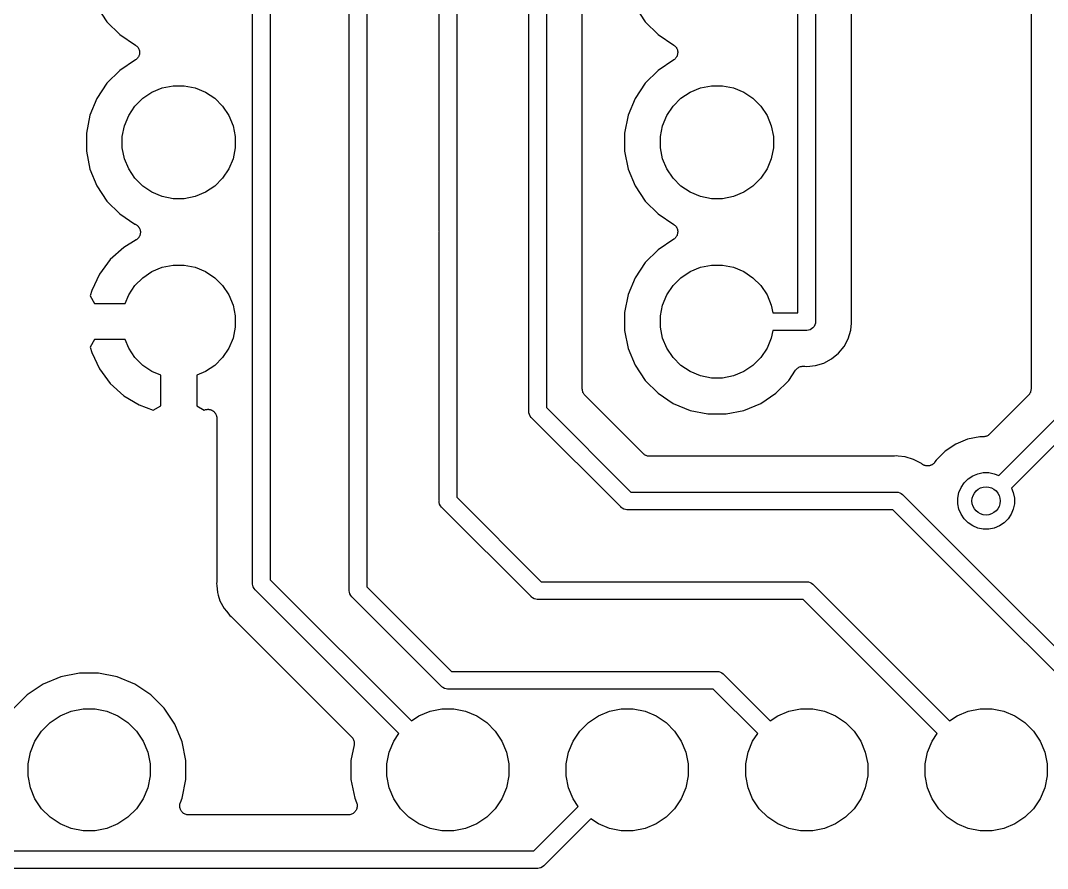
# Model space of a CAD drawing. Extents: x 4.65 to 8.55, y -5.31 to -3.29.
# Drawn here: x 6.362 to 6.934, y -5.305 to -4.832 of the extents above; entities that cross this region are included whole.
import ezdxf

# ---------------------------------------------------------------- set-up
doc = ezdxf.new("R2010")
doc.units = 0
doc.header["$MEASUREMENT"] = 0
doc.layers.add('BLACK', color=7, linetype='CONTINUOUS')

msp = doc.modelspace()

# ---------------------------------------------------------------- linework, layer by layer
at = {"layer": 'BLACK', "linetype": 'CONTINUOUS'}
for p, q in [((6.79508, -4.99508), (6.79508, -4.16501)), ((6.80492, -4.16501), (6.80492, -4.99976)), ((6.82492, -4.99853), (6.82492, -4.18559)), ((6.65492, -4.50024), (6.65492, -5.04796)), ((6.67492, -5.03761), (6.67492, -4.50147)), ((6.60492, -4.60024), (6.60492, -4.94976)), ((6.59508, -4.94976), (6.59508, -4.60751)), ((6.54508, -5.14976), (6.54508, -4.61501)), ((6.55492, -4.61501), (6.55492, -5.14796)), ((6.92508, -4.68559), (6.92508, -5.03761)), ((6.4912, -5.14588), (6.4912, -4.78261)), ((6.50104, -4.78081), (6.50104, -5.14408)), ((6.64508, -5.04976), (6.64508, -4.79976)), ((6.40436, -4.82439), (6.41, -4.83283)), ((6.70436, -4.82439), (6.71, -4.83283)), ((6.41, -4.83283), (6.41717, -4.84)), ((6.71, -4.83283), (6.71717, -4.84)), ((6.41717, -4.84), (6.42592, -4.84584)), ((6.71717, -4.84), (6.72592, -4.84584)), ((6.42592, -4.84584), (6.42595, -4.84587)), ((6.42595, -4.84587), (6.42595, -4.84587)), ((6.42595, -4.84587), (6.42595, -4.84587)), ((6.42595, -4.84587), (6.42598, -4.84588)), ((6.42598, -4.84588), (6.42634, -4.84619)), ((6.42634, -4.84619), (6.4267, -4.84649)), ((6.4267, -4.84649), (6.42671, -4.8465)), ((6.42671, -4.8465), (6.42672, -4.84651)), ((6.42672, -4.84651), (6.42702, -4.84688)), ((6.42702, -4.84688), (6.42732, -4.84725)), ((6.42732, -4.84725), (6.42732, -4.84726)), ((6.42732, -4.84726), (6.42733, -4.84727)), ((6.42733, -4.84727), (6.42755, -4.84769)), ((6.42755, -4.84769), (6.42777, -4.84811)), ((6.42777, -4.84811), (6.42777, -4.84813)), ((6.42777, -4.84813), (6.42778, -4.84814)), ((6.42778, -4.84814), (6.42791, -4.84859)), ((6.72592, -4.84584), (6.72595, -4.84587)), ((6.72595, -4.84587), (6.72595, -4.84587)), ((6.72595, -4.84587), (6.72595, -4.84587)), ((6.72595, -4.84587), (6.72598, -4.84588)), ((6.72598, -4.84588), (6.72634, -4.84619)), ((6.72634, -4.84619), (6.7267, -4.84649)), ((6.7267, -4.84649), (6.72671, -4.8465)), ((6.72671, -4.8465), (6.72672, -4.84651)), ((6.72672, -4.84651), (6.72702, -4.84688)), ((6.72702, -4.84688), (6.72732, -4.84725)), ((6.72732, -4.84725), (6.72732, -4.84726)), ((6.72732, -4.84726), (6.72733, -4.84727)), ((6.72733, -4.84727), (6.72755, -4.84769)), ((6.72755, -4.84769), (6.72777, -4.84811)), ((6.72777, -4.84811), (6.72777, -4.84813)), ((6.72777, -4.84813), (6.72778, -4.84814)), ((6.72778, -4.84814), (6.72791, -4.84859)), ((6.42628, -4.85386), (6.42592, -4.85416)), ((6.42665, -4.85356), (6.42628, -4.85386)), ((6.42666, -4.85355), (6.42665, -4.85356)), ((6.42667, -4.85354), (6.42666, -4.85355)), ((6.42697, -4.85318), (6.42667, -4.85354)), ((6.42728, -4.85281), (6.42697, -4.85318)), ((6.42729, -4.85279), (6.42728, -4.8528)), ((6.42728, -4.8528), (6.42728, -4.85281)), ((6.42752, -4.85237), (6.42729, -4.85279)), ((6.42774, -4.85195), (6.42752, -4.85237)), ((6.42775, -4.85194), (6.42774, -4.85195)), ((6.42789, -4.85147), (6.42775, -4.85193)), ((6.42775, -4.85193), (6.42775, -4.85194)), ((6.42804, -4.85102), (6.42789, -4.85147)), ((6.42791, -4.84859), (6.42805, -4.84905)), ((6.42809, -4.85052), (6.42804, -4.85099)), ((6.42804, -4.85099), (6.42804, -4.85101)), ((6.42804, -4.85101), (6.42804, -4.85102)), ((6.42805, -4.84905), (6.42805, -4.84906)), ((6.42805, -4.84906), (6.42805, -4.84908)), ((6.42805, -4.84908), (6.4281, -4.84955)), ((6.42814, -4.85005), (6.42809, -4.85052)), ((6.4281, -4.84955), (6.42814, -4.85002)), ((6.42814, -4.85002), (6.42814, -4.85003)), ((6.42814, -4.85003), (6.42814, -4.85005)), ((6.72628, -4.85386), (6.72592, -4.85416)), ((6.72665, -4.85356), (6.72628, -4.85386)), ((6.72666, -4.85355), (6.72665, -4.85356)), ((6.72667, -4.85354), (6.72666, -4.85355)), ((6.72697, -4.85318), (6.72667, -4.85354)), ((6.72728, -4.85281), (6.72697, -4.85318)), ((6.72729, -4.85279), (6.72728, -4.8528)), ((6.72728, -4.8528), (6.72728, -4.85281)), ((6.72752, -4.85237), (6.72729, -4.85279)), ((6.72774, -4.85195), (6.72752, -4.85237)), ((6.72775, -4.85194), (6.72774, -4.85195)), ((6.72789, -4.85147), (6.72775, -4.85193)), ((6.72775, -4.85193), (6.72775, -4.85194)), ((6.72804, -4.85102), (6.72789, -4.85147)), ((6.72791, -4.84859), (6.72805, -4.84905)), ((6.72809, -4.85052), (6.72804, -4.85099)), ((6.72804, -4.85099), (6.72804, -4.85101)), ((6.72804, -4.85101), (6.72804, -4.85102)), ((6.72805, -4.84905), (6.72805, -4.84906)), ((6.72805, -4.84906), (6.72805, -4.84908)), ((6.72805, -4.84908), (6.7281, -4.84955)), ((6.72814, -4.85005), (6.72809, -4.85052)), ((6.7281, -4.84955), (6.72814, -4.85002)), ((6.72814, -4.85002), (6.72814, -4.85003)), ((6.72814, -4.85003), (6.72814, -4.85005)), ((6.42592, -4.85416), (6.41717, -4.86)), ((6.72592, -4.85416), (6.71717, -4.86)), ((6.41717, -4.86), (6.41, -4.86717)), ((6.71717, -4.86), (6.71, -4.86717)), ((6.41, -4.86717), (6.40436, -4.87561)), ((6.43508, -4.87209), (6.44081, -4.86971)), ((6.44081, -4.86971), (6.4469, -4.8685)), ((6.4469, -4.8685), (6.4531, -4.8685)), ((6.4531, -4.8685), (6.45919, -4.86971)), ((6.45919, -4.86971), (6.46492, -4.87209)), ((6.71, -4.86717), (6.70436, -4.87561)), ((6.73508, -4.87209), (6.74081, -4.86971)), ((6.74081, -4.86971), (6.7469, -4.8685)), ((6.7469, -4.8685), (6.7531, -4.8685)), ((6.7531, -4.8685), (6.75919, -4.86971)), ((6.75919, -4.86971), (6.76492, -4.87209)), ((6.40436, -4.87561), (6.40048, -4.88498)), ((6.42554, -4.87992), (6.42992, -4.87554)), ((6.42992, -4.87554), (6.43508, -4.87209)), ((6.46492, -4.87209), (6.47008, -4.87554)), ((6.47008, -4.87554), (6.47446, -4.87992)), ((6.70436, -4.87561), (6.70048, -4.88498)), ((6.72554, -4.87992), (6.72992, -4.87554)), ((6.72992, -4.87554), (6.73508, -4.87209)), ((6.76492, -4.87209), (6.77008, -4.87554)), ((6.77008, -4.87554), (6.77446, -4.87992)), ((6.42209, -4.88508), (6.42554, -4.87992)), ((6.47446, -4.87992), (6.47791, -4.88508)), ((6.72209, -4.88508), (6.72554, -4.87992)), ((6.77446, -4.87992), (6.77791, -4.88508)), ((6.40048, -4.88498), (6.3985, -4.89493)), ((6.41971, -4.89081), (6.42209, -4.88508)), ((6.47791, -4.88508), (6.48029, -4.89081)), ((6.70048, -4.88498), (6.6985, -4.89493)), ((6.71971, -4.89081), (6.72209, -4.88508)), ((6.77791, -4.88508), (6.78029, -4.89081)), ((6.4185, -4.8969), (6.41971, -4.89081)), ((6.48029, -4.89081), (6.4815, -4.8969)), ((6.7185, -4.8969), (6.71971, -4.89081)), ((6.78029, -4.89081), (6.7815, -4.8969)), ((6.3985, -4.89493), (6.3985, -4.90507)), ((6.4185, -4.9031), (6.4185, -4.8969)), ((6.4815, -4.8969), (6.4815, -4.9031)), ((6.6985, -4.89493), (6.6985, -4.90507)), ((6.7185, -4.9031), (6.7185, -4.8969)), ((6.7815, -4.8969), (6.7815, -4.9031)), ((6.3985, -4.90507), (6.40048, -4.91502)), ((6.41971, -4.90919), (6.4185, -4.9031)), ((6.4815, -4.9031), (6.48029, -4.90919)), ((6.6985, -4.90507), (6.70048, -4.91502)), ((6.71971, -4.90919), (6.7185, -4.9031)), ((6.7815, -4.9031), (6.78029, -4.90919)), ((6.42209, -4.91492), (6.41971, -4.90919)), ((6.48029, -4.90919), (6.47791, -4.91492)), ((6.72209, -4.91492), (6.71971, -4.90919)), ((6.78029, -4.90919), (6.77791, -4.91492)), ((6.40048, -4.91502), (6.40436, -4.92439)), ((6.42554, -4.92008), (6.42209, -4.91492)), ((6.47791, -4.91492), (6.47446, -4.92008)), ((6.70048, -4.91502), (6.70436, -4.92439)), ((6.72554, -4.92008), (6.72209, -4.91492)), ((6.77791, -4.91492), (6.77446, -4.92008)), ((6.42992, -4.92446), (6.42554, -4.92008)), ((6.47446, -4.92008), (6.47008, -4.92446)), ((6.72992, -4.92446), (6.72554, -4.92008)), ((6.77446, -4.92008), (6.77008, -4.92446)), ((6.40436, -4.92439), (6.41, -4.93283)), ((6.43508, -4.92791), (6.42992, -4.92446)), ((6.44081, -4.93029), (6.43508, -4.92791)), ((6.46492, -4.92791), (6.45919, -4.93029)), ((6.47008, -4.92446), (6.46492, -4.92791)), ((6.70436, -4.92439), (6.71, -4.93283)), ((6.73508, -4.92791), (6.72992, -4.92446)), ((6.74081, -4.93029), (6.73508, -4.92791)), ((6.76492, -4.92791), (6.75919, -4.93029)), ((6.77008, -4.92446), (6.76492, -4.92791)), ((6.41, -4.93283), (6.41717, -4.94)), ((6.4469, -4.9315), (6.44081, -4.93029)), ((6.4531, -4.9315), (6.4469, -4.9315)), ((6.45919, -4.93029), (6.4531, -4.9315)), ((6.71, -4.93283), (6.71717, -4.94)), ((6.7469, -4.9315), (6.74081, -4.93029)), ((6.7531, -4.9315), (6.7469, -4.9315)), ((6.75919, -4.93029), (6.7531, -4.9315)), ((6.41717, -4.94), (6.42561, -4.94564)), ((6.71717, -4.94), (6.72592, -4.94584)), ((6.42561, -4.94564), (6.42563, -4.94565)), ((6.42563, -4.94565), (6.42573, -4.9457)), ((6.42573, -4.9457), (6.42584, -4.94574)), ((6.42584, -4.94574), (6.42616, -4.94594)), ((6.42616, -4.94594), (6.42649, -4.94612)), ((6.42649, -4.94612), (6.42657, -4.94619)), ((6.42657, -4.94619), (6.42667, -4.94625)), ((6.42667, -4.94625), (6.42695, -4.9465)), ((6.42695, -4.9465), (6.42723, -4.94675)), ((6.42723, -4.94675), (6.4273, -4.94683)), ((6.4273, -4.94683), (6.42739, -4.94691)), ((6.42739, -4.94691), (6.42761, -4.94721)), ((6.42761, -4.94721), (6.42784, -4.94751)), ((6.42784, -4.94751), (6.4279, -4.94761)), ((6.4279, -4.94761), (6.42796, -4.9477)), ((6.42796, -4.9477), (6.42812, -4.94804)), ((6.42812, -4.94804), (6.4283, -4.94837)), ((6.4283, -4.94837), (6.42833, -4.94848)), ((6.42833, -4.94848), (6.42837, -4.94858)), ((6.42837, -4.94858), (6.42846, -4.94895)), ((6.42846, -4.94895), (6.42857, -4.94931)), ((6.42859, -4.95088), (6.42855, -4.95125)), ((6.42857, -4.94931), (6.42858, -4.94942)), ((6.42858, -4.94942), (6.42861, -4.94953)), ((6.42865, -4.9505), (6.42859, -4.95088)), ((6.42861, -4.94953), (6.42862, -4.94991)), ((6.42862, -4.94991), (6.42866, -4.95028)), ((6.42866, -4.95028), (6.42864, -4.95039)), ((6.42864, -4.95039), (6.42865, -4.9505)), ((6.59505, -4.95), (6.59508, -4.94976)), ((6.59508, -4.95024), (6.59505, -4.95)), ((6.59508, -5.09976), (6.59508, -4.95024)), ((6.60492, -4.94976), (6.60495, -4.95)), ((6.60495, -4.95), (6.60492, -4.95024)), ((6.60492, -4.95024), (6.60492, -5.09796)), ((6.72592, -4.94584), (6.72595, -4.94587)), ((6.72595, -4.94587), (6.72595, -4.94587)), ((6.72595, -4.94587), (6.72595, -4.94587)), ((6.72595, -4.94587), (6.72598, -4.94588)), ((6.72598, -4.94588), (6.72634, -4.94619)), ((6.72634, -4.94619), (6.7267, -4.94649)), ((6.7267, -4.94649), (6.72671, -4.9465)), ((6.72671, -4.9465), (6.72672, -4.94651)), ((6.72672, -4.94651), (6.72702, -4.94688)), ((6.72702, -4.94688), (6.72732, -4.94725)), ((6.72732, -4.94725), (6.72732, -4.94726)), ((6.72732, -4.94726), (6.72733, -4.94727)), ((6.72733, -4.94727), (6.72755, -4.94769)), ((6.72755, -4.94769), (6.72777, -4.94811)), ((6.72777, -4.94811), (6.72777, -4.94813)), ((6.72777, -4.94813), (6.72778, -4.94814)), ((6.72778, -4.94814), (6.72791, -4.94859)), ((6.72804, -4.95102), (6.72789, -4.95147)), ((6.72791, -4.94859), (6.72805, -4.94905)), ((6.72809, -4.95052), (6.72804, -4.95099)), ((6.72804, -4.95099), (6.72804, -4.95101)), ((6.72804, -4.95101), (6.72804, -4.95102)), ((6.72805, -4.94905), (6.72805, -4.94906)), ((6.72805, -4.94906), (6.72805, -4.94908)), ((6.72805, -4.94908), (6.7281, -4.94955)), ((6.72814, -4.95005), (6.72809, -4.95052)), ((6.7281, -4.94955), (6.72814, -4.95002)), ((6.72814, -4.95002), (6.72814, -4.95003)), ((6.72814, -4.95003), (6.72814, -4.95005)), ((6.42623, -4.95453), (6.41933, -4.95867)), ((6.42632, -4.95446), (6.42623, -4.95453)), ((6.42642, -4.95441), (6.42632, -4.95446)), ((6.42671, -4.95417), (6.42642, -4.95441)), ((6.42701, -4.95395), (6.42671, -4.95417)), ((6.42709, -4.95386), (6.42701, -4.95395)), ((6.42717, -4.95379), (6.42709, -4.95386)), ((6.42741, -4.9535), (6.42717, -4.95379)), ((6.42767, -4.95322), (6.42741, -4.9535)), ((6.42773, -4.95313), (6.42767, -4.95322)), ((6.4278, -4.95304), (6.42773, -4.95313)), ((6.42798, -4.95271), (6.4278, -4.95304)), ((6.42817, -4.95239), (6.42798, -4.95271)), ((6.42821, -4.95228), (6.42817, -4.95239)), ((6.42826, -4.95218), (6.42821, -4.95228)), ((6.42837, -4.95182), (6.42826, -4.95218)), ((6.4285, -4.95147), (6.42837, -4.95182)), ((6.42852, -4.95136), (6.4285, -4.95147)), ((6.42855, -4.95125), (6.42852, -4.95136)), ((6.72592, -4.95416), (6.71717, -4.96)), ((6.72628, -4.95386), (6.72592, -4.95416)), ((6.72665, -4.95356), (6.72628, -4.95386)), ((6.72666, -4.95355), (6.72665, -4.95356)), ((6.72667, -4.95354), (6.72666, -4.95355)), ((6.72697, -4.95318), (6.72667, -4.95354)), ((6.72728, -4.95281), (6.72697, -4.95318)), ((6.72729, -4.95279), (6.72728, -4.9528)), ((6.72728, -4.9528), (6.72728, -4.95281)), ((6.72752, -4.95237), (6.72729, -4.95279)), ((6.72774, -4.95195), (6.72752, -4.95237)), ((6.72775, -4.95194), (6.72774, -4.95195)), ((6.72789, -4.95147), (6.72775, -4.95193)), ((6.72775, -4.95193), (6.72775, -4.95194)), ((6.41933, -4.95867), (6.41185, -4.96544)), ((6.71717, -4.96), (6.71, -4.96717)), ((6.41185, -4.96544), (6.40584, -4.97355)), ((6.71, -4.96717), (6.70436, -4.97561)), ((6.40584, -4.97355), (6.40148, -4.98278)), ((6.42992, -4.97554), (6.43508, -4.97209)), ((6.43508, -4.97209), (6.44081, -4.96971)), ((6.44081, -4.96971), (6.4469, -4.9685)), ((6.4469, -4.9685), (6.4531, -4.9685)), ((6.4531, -4.9685), (6.45919, -4.96971)), ((6.45919, -4.96971), (6.46492, -4.97209)), ((6.46492, -4.97209), (6.47008, -4.97554)), ((6.72992, -4.97554), (6.73508, -4.97209)), ((6.73508, -4.97209), (6.74081, -4.96971)), ((6.74081, -4.96971), (6.7469, -4.9685)), ((6.7469, -4.9685), (6.7531, -4.9685)), ((6.7531, -4.9685), (6.75919, -4.96971)), ((6.75919, -4.96971), (6.76492, -4.97209)), ((6.76492, -4.97209), (6.77008, -4.97554)), ((6.42554, -4.97992), (6.42992, -4.97554)), ((6.47008, -4.97554), (6.47446, -4.97992)), ((6.70436, -4.97561), (6.70048, -4.98498)), ((6.72554, -4.97992), (6.72992, -4.97554)), ((6.77008, -4.97554), (6.77446, -4.97992)), ((6.40148, -4.98278), (6.4006, -4.9857)), ((6.42005, -4.99), (6.42209, -4.98508)), ((6.42209, -4.98508), (6.42554, -4.97992)), ((6.47446, -4.97992), (6.47791, -4.98508)), ((6.47791, -4.98508), (6.48029, -4.99081)), ((6.70048, -4.98498), (6.6985, -4.99493)), ((6.71971, -4.99081), (6.72209, -4.98508)), ((6.72209, -4.98508), (6.72554, -4.97992)), ((6.77446, -4.97992), (6.77791, -4.98508)), ((6.77791, -4.98508), (6.78029, -4.99081)), ((6.4006, -4.9857), (6.40296, -4.99)), ((6.40296, -4.99), (6.42005, -4.99)), ((6.48029, -4.99081), (6.4815, -4.9969)), ((6.7185, -4.9969), (6.71971, -4.99081)), ((6.78029, -4.99081), (6.78113, -4.99508)), ((6.4815, -4.9969), (6.4815, -5.0031)), ((6.6985, -4.99493), (6.6985, -5.00507)), ((6.7185, -5.0031), (6.7185, -4.9969)), ((6.78113, -4.99508), (6.79508, -4.99508)), ((6.80457, -5.00189), (6.80411, -5.00275)), ((6.80485, -5.00096), (6.80457, -5.00189)), ((6.80492, -5.00024), (6.80485, -5.00096)), ((6.80492, -4.99976), (6.80495, -5)), ((6.80495, -5), (6.80492, -5.00024)), ((6.80492, -5.00024), (6.80492, -5.00024)), ((6.82456, -5.00489), (6.82495, -5.00098)), ((6.82494, -4.99874), (6.82492, -4.99853)), ((6.82494, -4.99895), (6.82494, -4.99874)), ((6.82495, -4.99902), (6.82494, -4.99895)), ((6.82504, -5), (6.82495, -4.99902)), ((6.82495, -5.00098), (6.82504, -5)), ((6.4815, -5.0031), (6.48029, -5.00919)), ((6.6985, -5.00507), (6.70048, -5.01502)), ((6.71971, -5.00919), (6.7185, -5.0031)), ((6.78113, -5.00492), (6.78029, -5.00919)), ((6.79976, -5.00492), (6.78113, -5.00492)), ((6.8, -5.00495), (6.79976, -5.00492)), ((6.80096, -5.00485), (6.8, -5.00495)), ((6.80189, -5.00457), (6.80096, -5.00485)), ((6.80275, -5.00411), (6.80189, -5.00457)), ((6.8035, -5.0035), (6.80275, -5.00411)), ((6.80411, -5.00275), (6.8035, -5.0035)), ((6.82314, -5.00958), (6.82456, -5.00489)), ((6.40296, -5.01), (6.4006, -5.0143)), ((6.42005, -5.01), (6.40296, -5.01)), ((6.42209, -5.01492), (6.42005, -5.01)), ((6.48029, -5.00919), (6.47791, -5.01492)), ((6.72209, -5.01492), (6.71971, -5.00919)), ((6.78029, -5.00919), (6.77791, -5.01492)), ((6.81771, -5.01771), (6.82082, -5.01391)), ((6.82082, -5.01391), (6.82314, -5.00958)), ((6.4006, -5.0143), (6.40148, -5.01722)), ((6.40148, -5.01722), (6.40584, -5.02645)), ((6.42554, -5.02008), (6.42209, -5.01492)), ((6.47791, -5.01492), (6.47446, -5.02008)), ((6.70048, -5.01502), (6.70436, -5.02439)), ((6.72554, -5.02008), (6.72209, -5.01492)), ((6.77791, -5.01492), (6.77446, -5.02008)), ((6.81391, -5.02082), (6.81771, -5.01771)), ((6.42992, -5.02446), (6.42554, -5.02008)), ((6.43508, -5.02791), (6.42992, -5.02446)), ((6.47008, -5.02446), (6.46492, -5.02791)), ((6.47446, -5.02008), (6.47008, -5.02446)), ((6.70436, -5.02439), (6.71, -5.03283)), ((6.72992, -5.02446), (6.72554, -5.02008)), ((6.73508, -5.02791), (6.72992, -5.02446)), ((6.77008, -5.02446), (6.76492, -5.02791)), ((6.77446, -5.02008), (6.77008, -5.02446)), ((6.79523, -5.02573), (6.79564, -5.02552)), ((6.79564, -5.02552), (6.79605, -5.0253)), ((6.79605, -5.0253), (6.79607, -5.02529)), ((6.79607, -5.02529), (6.79609, -5.02528)), ((6.79609, -5.02528), (6.79654, -5.02515)), ((6.79654, -5.02515), (6.79698, -5.02502)), ((6.79698, -5.02502), (6.79701, -5.02501)), ((6.79701, -5.02501), (6.79703, -5.02501)), ((6.79703, -5.02501), (6.79749, -5.02497)), ((6.79749, -5.02497), (6.79795, -5.02492)), ((6.79795, -5.02492), (6.79853, -5.02492)), ((6.79853, -5.02492), (6.7986, -5.02492)), ((6.7986, -5.02492), (6.79881, -5.02495)), ((6.79881, -5.02495), (6.79902, -5.02495)), ((6.79902, -5.02495), (6.8, -5.02504)), ((6.8, -5.02504), (6.80489, -5.02456)), ((6.80489, -5.02456), (6.80958, -5.02314)), ((6.80958, -5.02314), (6.81391, -5.02082)), ((6.40584, -5.02645), (6.41185, -5.03456)), ((6.44, -5.02995), (6.43508, -5.02791)), ((6.44, -5.04706), (6.44, -5.02995)), ((6.46492, -5.02791), (6.46, -5.02995)), ((6.46, -5.02995), (6.46, -5.04706)), ((6.74081, -5.03029), (6.73508, -5.02791)), ((6.7469, -5.0315), (6.74081, -5.03029)), ((6.75919, -5.03029), (6.7531, -5.0315)), ((6.76492, -5.02791), (6.75919, -5.03029)), ((6.79, -5.03283), (6.7938, -5.02714)), ((6.7938, -5.02714), (6.79381, -5.02713)), ((6.79381, -5.02712), (6.79384, -5.02709)), ((6.79381, -5.02713), (6.79381, -5.02712)), ((6.79381, -5.02713), (6.79381, -5.02713)), ((6.79384, -5.02709), (6.79414, -5.02673)), ((6.79414, -5.02673), (6.79443, -5.02637)), ((6.79443, -5.02637), (6.79445, -5.02636)), ((6.79445, -5.02636), (6.79447, -5.02634)), ((6.79447, -5.02634), (6.79483, -5.02605)), ((6.79483, -5.02605), (6.79519, -5.02576)), ((6.79519, -5.02576), (6.79521, -5.02575)), ((6.79521, -5.02575), (6.79523, -5.02573)), ((6.41185, -5.03456), (6.41933, -5.04133)), ((6.71, -5.03283), (6.71717, -5.04)), ((6.7531, -5.0315), (6.7469, -5.0315)), ((6.78283, -5.04), (6.79, -5.03283)), ((6.41933, -5.04133), (6.42798, -5.04652)), ((6.67497, -5.03807), (6.67492, -5.03761)), ((6.67501, -5.03853), (6.67497, -5.03807)), ((6.67501, -5.03855), (6.67501, -5.03853)), ((6.67502, -5.03858), (6.67501, -5.03855)), ((6.67515, -5.03902), (6.67502, -5.03858)), ((6.67528, -5.03946), (6.67515, -5.03902)), ((6.67529, -5.03949), (6.67528, -5.03946)), ((6.6753, -5.03951), (6.67529, -5.03949)), ((6.67552, -5.03992), (6.6753, -5.03951)), ((6.67573, -5.04033), (6.67552, -5.03992)), ((6.67574, -5.04035), (6.67573, -5.04033)), ((6.67576, -5.04037), (6.67574, -5.04035)), ((6.67605, -5.04073), (6.67576, -5.04037)), ((6.67634, -5.04109), (6.67605, -5.04073)), ((6.67637, -5.04113), (6.67634, -5.04109)), ((6.67639, -5.04114), (6.67637, -5.04113)), ((6.67637, -5.04113), (6.67637, -5.04113)), ((6.67637, -5.04113), (6.67637, -5.04113)), ((6.70886, -5.07361), (6.67639, -5.04114)), ((6.71717, -5.04), (6.72561, -5.04564)), ((6.77439, -5.04564), (6.78283, -5.04)), ((6.92361, -5.04114), (6.90197, -5.06279)), ((6.92391, -5.04078), (6.92361, -5.04114)), ((6.9242, -5.04043), (6.92391, -5.04078)), ((6.92422, -5.04041), (6.9242, -5.04043)), ((6.92423, -5.04039), (6.92422, -5.04041)), ((6.92445, -5.03998), (6.92423, -5.04039)), ((6.92467, -5.03958), (6.92445, -5.03998)), ((6.92468, -5.03955), (6.92467, -5.03958)), ((6.92469, -5.03953), (6.92468, -5.03955)), ((6.92483, -5.03909), (6.92469, -5.03953)), ((6.92497, -5.03865), (6.92483, -5.03909)), ((6.92498, -5.03859), (6.92497, -5.03862)), ((6.92497, -5.03862), (6.92497, -5.03865)), ((6.92503, -5.03814), (6.92498, -5.03859)), ((6.92508, -5.03768), (6.92503, -5.03814)), ((6.92508, -5.03761), (6.92508, -5.03762)), ((6.92508, -5.03762), (6.92508, -5.03762)), ((6.92508, -5.03762), (6.92508, -5.03762)), ((6.92508, -5.03762), (6.92508, -5.03768)), ((6.42798, -5.04652), (6.43583, -5.04934)), ((6.43583, -5.04934), (6.44, -5.04706)), ((6.46, -5.04706), (6.46417, -5.04934)), ((6.65492, -5.04796), (6.70204, -5.09508)), ((6.72561, -5.04564), (6.73498, -5.04952)), ((6.76502, -5.04952), (6.77439, -5.04564)), ((6.90713, -5.08591), (6.94508, -5.04796)), ((6.46417, -5.04934), (6.46452, -5.04921)), ((6.46452, -5.04921), (6.46458, -5.04919)), ((6.46458, -5.04919), (6.46493, -5.04911)), ((6.46493, -5.04911), (6.46526, -5.04901)), ((6.46526, -5.04901), (6.4654, -5.049)), ((6.4654, -5.049), (6.46553, -5.04896)), ((6.46553, -5.04896), (6.46588, -5.04895)), ((6.46588, -5.04895), (6.46624, -5.04892)), ((6.46624, -5.04892), (6.46637, -5.04893)), ((6.46637, -5.04893), (6.46651, -5.04893)), ((6.46651, -5.04893), (6.46685, -5.04898)), ((6.46685, -5.04898), (6.46721, -5.04902)), ((6.46721, -5.04902), (6.46734, -5.04906)), ((6.46734, -5.04906), (6.46747, -5.04908)), ((6.46747, -5.04908), (6.4678, -5.04921)), ((6.4678, -5.04921), (6.46814, -5.04931)), ((6.46814, -5.04931), (6.46826, -5.04937)), ((6.46826, -5.04937), (6.46838, -5.04942)), ((6.46838, -5.04942), (6.46869, -5.04961)), ((6.46869, -5.04961), (6.469, -5.04977)), ((6.469, -5.04977), (6.4691, -5.04986)), ((6.4691, -5.04986), (6.46922, -5.04993)), ((6.46922, -5.04993), (6.46948, -5.05017)), ((6.46948, -5.05017), (6.46975, -5.0504)), ((6.46975, -5.0504), (6.46983, -5.0505)), ((6.46983, -5.0505), (6.46993, -5.05059)), ((6.46993, -5.05059), (6.47014, -5.05088)), ((6.47014, -5.05088), (6.47037, -5.05115)), ((6.47037, -5.05115), (6.47043, -5.05127)), ((6.47043, -5.05127), (6.47051, -5.05138)), ((6.47051, -5.05138), (6.47066, -5.0517)), ((6.47066, -5.0517), (6.47082, -5.05201)), ((6.47082, -5.05201), (6.47086, -5.05214)), ((6.47086, -5.05214), (6.47092, -5.05227)), ((6.47092, -5.05227), (6.471, -5.05261)), ((6.471, -5.05261), (6.47111, -5.05295)), ((6.47111, -5.05295), (6.47112, -5.05308)), ((6.47112, -5.05308), (6.47115, -5.05321)), ((6.47115, -5.05321), (6.47117, -5.05357)), ((6.47117, -5.05357), (6.4712, -5.05392)), ((6.4712, -5.05392), (6.4712, -5.14465)), ((6.64506, -5.05), (6.64508, -5.04976)), ((6.64508, -5.05024), (6.64506, -5.05)), ((6.64515, -5.05096), (6.64508, -5.05024)), ((6.64508, -5.05024), (6.64508, -5.05024)), ((6.64543, -5.05189), (6.64515, -5.05096)), ((6.64589, -5.05275), (6.64543, -5.05189)), ((6.6465, -5.0535), (6.64589, -5.05275)), ((6.64669, -5.05365), (6.6465, -5.0535)), ((6.69635, -5.10331), (6.64669, -5.05365)), ((6.73498, -5.04952), (6.74493, -5.0515)), ((6.74493, -5.0515), (6.75507, -5.0515)), ((6.75507, -5.0515), (6.76502, -5.04952)), ((6.95331, -5.05365), (6.91409, -5.09287)), ((6.88957, -5.06563), (6.88307, -5.06832)), ((6.89648, -5.06425), (6.88957, -5.06563)), ((6.89843, -5.06425), (6.89648, -5.06425)), ((6.89889, -5.06421), (6.89843, -5.06425)), ((6.89935, -5.06417), (6.89889, -5.06421)), ((6.89938, -5.06416), (6.89935, -5.06417)), ((6.8994, -5.06416), (6.89938, -5.06416)), ((6.89984, -5.06402), (6.8994, -5.06416)), ((6.90029, -5.06389), (6.89984, -5.06402)), ((6.90031, -5.06388), (6.90029, -5.06389)), ((6.90034, -5.06387), (6.90031, -5.06388)), ((6.90075, -5.06366), (6.90034, -5.06387)), ((6.90116, -5.06345), (6.90075, -5.06366)), ((6.90118, -5.06343), (6.90116, -5.06345)), ((6.9012, -5.06342), (6.90118, -5.06343)), ((6.90156, -5.06312), (6.9012, -5.06342)), ((6.90192, -5.06284), (6.90156, -5.06312)), ((6.90196, -5.0628), (6.90192, -5.06284)), ((6.90197, -5.06279), (6.90196, -5.0628)), ((6.90196, -5.0628), (6.90196, -5.0628)), ((6.90196, -5.0628), (6.90196, -5.0628)), ((6.88307, -5.06832), (6.87721, -5.07223)), ((6.70921, -5.07391), (6.70886, -5.07361)), ((6.70957, -5.0742), (6.70921, -5.07391)), ((6.70959, -5.07422), (6.70957, -5.0742)), ((6.70961, -5.07423), (6.70959, -5.07422)), ((6.71002, -5.07445), (6.70961, -5.07423)), ((6.71042, -5.07467), (6.71002, -5.07445)), ((6.71045, -5.07468), (6.71042, -5.07467)), ((6.71047, -5.07469), (6.71045, -5.07468)), ((6.71091, -5.07483), (6.71047, -5.07469)), ((6.71135, -5.07497), (6.71091, -5.07483)), ((6.71138, -5.07497), (6.71135, -5.07497)), ((6.71141, -5.07498), (6.71138, -5.07497)), ((6.71186, -5.07503), (6.71141, -5.07498)), ((6.71232, -5.07508), (6.71186, -5.07503)), ((6.71238, -5.07508), (6.71232, -5.07508)), ((6.71239, -5.07508), (6.71238, -5.07508)), ((6.71238, -5.07508), (6.71238, -5.07508)), ((6.71238, -5.07508), (6.71238, -5.07508)), ((6.84853, -5.07508), (6.71239, -5.07508)), ((6.84874, -5.07506), (6.84853, -5.07508)), ((6.84895, -5.07506), (6.84874, -5.07506)), ((6.84902, -5.07505), (6.84895, -5.07506)), ((6.85, -5.07496), (6.84902, -5.07505)), ((6.85098, -5.07505), (6.85, -5.07496)), ((6.85489, -5.07544), (6.85098, -5.07505)), ((6.85098, -5.07505), (6.85098, -5.07505)), ((6.85958, -5.07686), (6.85489, -5.07544)), ((6.86391, -5.07918), (6.85958, -5.07686)), ((6.87721, -5.07223), (6.87223, -5.07721)), ((6.86417, -5.07939), (6.86391, -5.07918)), ((6.86436, -5.07952), (6.86417, -5.07939)), ((6.86454, -5.07967), (6.86436, -5.07952)), ((6.86477, -5.07979), (6.86454, -5.07967)), ((6.86498, -5.07993), (6.86477, -5.07979)), ((6.86519, -5.08002), (6.86498, -5.07993)), ((6.8654, -5.08013), (6.86519, -5.08002)), ((6.86564, -5.08021), (6.8654, -5.08013)), ((6.86589, -5.08031), (6.86564, -5.08021)), ((6.86611, -5.08035), (6.86589, -5.08031)), ((6.86633, -5.08042), (6.86611, -5.08035)), ((6.86659, -5.08045), (6.86633, -5.08042)), ((6.86684, -5.0805), (6.86659, -5.08045)), ((6.86707, -5.0805), (6.86684, -5.0805)), ((6.8673, -5.08053), (6.86707, -5.0805)), ((6.86756, -5.0805), (6.8673, -5.08053)), ((6.86782, -5.0805), (6.86756, -5.0805)), ((6.86804, -5.08046), (6.86782, -5.0805)), ((6.86827, -5.08044), (6.86804, -5.08046)), ((6.86852, -5.08037), (6.86827, -5.08044)), ((6.86878, -5.08032), (6.86852, -5.08037)), ((6.86899, -5.08023), (6.86878, -5.08032)), ((6.86921, -5.08017), (6.86899, -5.08023)), ((6.86944, -5.08005), (6.86921, -5.08017)), ((6.86968, -5.07995), (6.86944, -5.08005)), ((6.86987, -5.07982), (6.86968, -5.07995)), ((6.87007, -5.07972), (6.86987, -5.07982)), ((6.87028, -5.07956), (6.87007, -5.07972)), ((6.87049, -5.07941), (6.87028, -5.07956)), ((6.87066, -5.07925), (6.87049, -5.07941)), ((6.87083, -5.07911), (6.87066, -5.07925)), ((6.871, -5.07891), (6.87083, -5.07911)), ((6.87119, -5.07873), (6.871, -5.07891)), ((6.87132, -5.07854), (6.87119, -5.07873)), ((6.87146, -5.07836), (6.87132, -5.07854)), ((6.8715, -5.07831), (6.87146, -5.07836)), ((6.87223, -5.07721), (6.8715, -5.07831)), ((6.88777, -5.08996), (6.88996, -5.08777)), ((6.88996, -5.08777), (6.89254, -5.08604)), ((6.89254, -5.08604), (6.89541, -5.08486)), ((6.89541, -5.08486), (6.89845, -5.08425)), ((6.89845, -5.08425), (6.90155, -5.08425)), ((6.90155, -5.08425), (6.90459, -5.08486)), ((6.90459, -5.08486), (6.90713, -5.08591)), ((6.88486, -5.09541), (6.88604, -5.09254)), ((6.88604, -5.09254), (6.88777, -5.08996)), ((6.91409, -5.09287), (6.91514, -5.09541)), ((6.59505, -5.1), (6.59508, -5.09976)), ((6.60492, -5.09796), (6.65204, -5.14508)), ((6.70204, -5.09508), (6.84976, -5.09508)), ((6.84976, -5.09508), (6.85, -5.09505)), ((6.85, -5.09505), (6.85024, -5.09508)), ((6.85024, -5.09508), (6.85024, -5.09508)), ((6.85024, -5.09508), (6.85096, -5.09515)), ((6.85096, -5.09515), (6.85189, -5.09543)), ((6.85189, -5.09543), (6.85275, -5.09589)), ((6.85275, -5.09589), (6.8535, -5.0965)), ((6.8535, -5.0965), (6.85365, -5.09669)), ((6.85365, -5.09669), (6.90365, -5.14669)), ((6.88425, -5.09845), (6.88486, -5.09541)), ((6.88425, -5.10155), (6.88425, -5.09845)), ((6.91514, -5.09541), (6.91575, -5.09845)), ((6.91575, -5.09845), (6.91575, -5.10155)), ((6.59508, -5.10024), (6.59505, -5.1)), ((6.59515, -5.10096), (6.59508, -5.10024)), ((6.59508, -5.10024), (6.59508, -5.10024)), ((6.59543, -5.10189), (6.59515, -5.10096)), ((6.59589, -5.10275), (6.59543, -5.10189)), ((6.5965, -5.1035), (6.59589, -5.10275)), ((6.59669, -5.10365), (6.5965, -5.1035)), ((6.64635, -5.15331), (6.59669, -5.10365)), ((6.6965, -5.1035), (6.69635, -5.10331)), ((6.69669, -5.10365), (6.6965, -5.1035)), ((6.69712, -5.104), (6.69669, -5.10365)), ((6.69669, -5.10365), (6.69669, -5.10365)), ((6.69725, -5.10411), (6.69712, -5.104)), ((6.69811, -5.10457), (6.69725, -5.10411)), ((6.69904, -5.10485), (6.69811, -5.10457)), ((6.69976, -5.10492), (6.69904, -5.10485)), ((6.7, -5.10494), (6.69976, -5.10492)), ((6.69976, -5.10492), (6.69976, -5.10492)), ((6.70024, -5.10492), (6.7, -5.10494)), ((6.84796, -5.10492), (6.70024, -5.10492)), ((6.89669, -5.15365), (6.84796, -5.10492)), ((6.88486, -5.10459), (6.88425, -5.10155)), ((6.88604, -5.10746), (6.88486, -5.10459)), ((6.91514, -5.10459), (6.91396, -5.10746)), ((6.91575, -5.10155), (6.91514, -5.10459)), ((6.88777, -5.11004), (6.88604, -5.10746)), ((6.88996, -5.11223), (6.88777, -5.11004)), ((6.91223, -5.11004), (6.91004, -5.11223)), ((6.91396, -5.10746), (6.91223, -5.11004)), ((6.89254, -5.11396), (6.88996, -5.11223)), ((6.89541, -5.11514), (6.89254, -5.11396)), ((6.89845, -5.11575), (6.89541, -5.11514)), ((6.90155, -5.11575), (6.89845, -5.11575)), ((6.90459, -5.11514), (6.90155, -5.11575)), ((6.90746, -5.11396), (6.90459, -5.11514)), ((6.91004, -5.11223), (6.90746, -5.11396)), ((6.47118, -5.14514), (6.47108, -5.14612)), ((6.4712, -5.14472), (6.47118, -5.14493)), ((6.47118, -5.14493), (6.47118, -5.14514)), ((6.4712, -5.14465), (6.4712, -5.14472)), ((6.50104, -5.14408), (6.57966, -5.2227)), ((6.65204, -5.14508), (6.79976, -5.14508)), ((6.79976, -5.14508), (6.8, -5.14506)), ((6.8, -5.14506), (6.80024, -5.14508)), ((6.80024, -5.14508), (6.80024, -5.14508)), ((6.80024, -5.14508), (6.80096, -5.14515)), ((6.80096, -5.14515), (6.80189, -5.14543)), ((6.80189, -5.14543), (6.80275, -5.14589)), ((6.47108, -5.14612), (6.47118, -5.1471)), ((6.47118, -5.1471), (6.47118, -5.14711)), ((6.47118, -5.14711), (6.47156, -5.15101)), ((6.47156, -5.15101), (6.47203, -5.15256)), ((6.49118, -5.14612), (6.4912, -5.14588)), ((6.4912, -5.14636), (6.49118, -5.14612)), ((6.49127, -5.14709), (6.4912, -5.14636)), ((6.4912, -5.14636), (6.4912, -5.14636)), ((6.49155, -5.14801), (6.49127, -5.14709)), ((6.49201, -5.14887), (6.49155, -5.14801)), ((6.49263, -5.14962), (6.49201, -5.14887)), ((6.49281, -5.14977), (6.49263, -5.14962)), ((6.5727, -5.22966), (6.49281, -5.14977)), ((6.54505, -5.15), (6.54508, -5.14976)), ((6.54508, -5.15024), (6.54505, -5.15)), ((6.54515, -5.15096), (6.54508, -5.15024)), ((6.54508, -5.15024), (6.54508, -5.15024)), ((6.54543, -5.15189), (6.54515, -5.15096)), ((6.55492, -5.14796), (6.60204, -5.19508)), ((6.80275, -5.14589), (6.8035, -5.1465)), ((6.8035, -5.1465), (6.80365, -5.14669)), ((6.80365, -5.14669), (6.87966, -5.2227)), ((6.90365, -5.14669), (6.90365, -5.14669)), ((6.90365, -5.14669), (6.97966, -5.2227)), ((6.47203, -5.15256), (6.47203, -5.15256)), ((6.47203, -5.15256), (6.47299, -5.15571)), ((6.47299, -5.15571), (6.4753, -5.16003)), ((6.54589, -5.15275), (6.54543, -5.15189)), ((6.5465, -5.1535), (6.54589, -5.15275)), ((6.54669, -5.15365), (6.5465, -5.1535)), ((6.59635, -5.20331), (6.54669, -5.15365)), ((6.6465, -5.1535), (6.64635, -5.15331)), ((6.64669, -5.15365), (6.6465, -5.1535)), ((6.64713, -5.15401), (6.64669, -5.15365)), ((6.64669, -5.15365), (6.64669, -5.15365)), ((6.64725, -5.15411), (6.64713, -5.15401)), ((6.64811, -5.15457), (6.64725, -5.15411)), ((6.64904, -5.15485), (6.64811, -5.15457)), ((6.64976, -5.15492), (6.64904, -5.15485)), ((6.65, -5.15494), (6.64976, -5.15492)), ((6.64976, -5.15492), (6.64976, -5.15492)), ((6.65024, -5.15492), (6.65, -5.15494)), ((6.79796, -5.15492), (6.65024, -5.15492)), ((6.8727, -5.22966), (6.79796, -5.15492)), ((6.9727, -5.22966), (6.89669, -5.15365)), ((6.89669, -5.15365), (6.89669, -5.15365)), ((6.4753, -5.16003), (6.47656, -5.16157)), ((6.47656, -5.16157), (6.47656, -5.16157)), ((6.47656, -5.16157), (6.47841, -5.16383)), ((6.47841, -5.16383), (6.47918, -5.16445)), ((6.47918, -5.16445), (6.47923, -5.1645)), ((6.47923, -5.1645), (6.47938, -5.16465)), ((6.47938, -5.16465), (6.47954, -5.16478)), ((6.47954, -5.16478), (6.54634, -5.23158)), ((6.39468, -5.196), (6.38425, -5.19808)), ((6.40532, -5.196), (6.39468, -5.196)), ((6.41575, -5.19808), (6.40532, -5.196)), ((6.60204, -5.19508), (6.74976, -5.19508)), ((6.74976, -5.19508), (6.75, -5.19505)), ((6.75, -5.19505), (6.75024, -5.19508)), ((6.75024, -5.19508), (6.75024, -5.19508)), ((6.75024, -5.19508), (6.75096, -5.19515)), ((6.75096, -5.19515), (6.75189, -5.19543)), ((6.75189, -5.19543), (6.75275, -5.19589)), ((6.75275, -5.19589), (6.7535, -5.1965)), ((6.7535, -5.1965), (6.75365, -5.19669)), ((6.75365, -5.19669), (6.77966, -5.2227)), ((6.37442, -5.20215), (6.36558, -5.20806)), ((6.38425, -5.19808), (6.37442, -5.20215)), ((6.42558, -5.20215), (6.41575, -5.19808)), ((6.43442, -5.20806), (6.42558, -5.20215)), ((6.36558, -5.20806), (6.35806, -5.21558)), ((6.44194, -5.21558), (6.43442, -5.20806)), ((6.5965, -5.2035), (6.59635, -5.20331)), ((6.59669, -5.20365), (6.5965, -5.2035)), ((6.59703, -5.20393), (6.59669, -5.20365)), ((6.59669, -5.20365), (6.59669, -5.20365)), ((6.59725, -5.20411), (6.59703, -5.20393)), ((6.59811, -5.20457), (6.59725, -5.20411)), ((6.59904, -5.20485), (6.59811, -5.20457)), ((6.59976, -5.20492), (6.59904, -5.20485)), ((6.6, -5.20494), (6.59976, -5.20492)), ((6.59976, -5.20492), (6.59976, -5.20492)), ((6.60024, -5.20492), (6.6, -5.20494)), ((6.74796, -5.20492), (6.60024, -5.20492)), ((6.7727, -5.22966), (6.74796, -5.20492)), ((6.37833, -5.22359), (6.38389, -5.21987)), ((6.38389, -5.21987), (6.39008, -5.21731)), ((6.39008, -5.21731), (6.39665, -5.216)), ((6.39665, -5.216), (6.40335, -5.216)), ((6.40335, -5.216), (6.40992, -5.21731)), ((6.40992, -5.21731), (6.41611, -5.21987)), ((6.41611, -5.21987), (6.42167, -5.22359)), ((6.44785, -5.22442), (6.44194, -5.21558)), ((6.57966, -5.2227), (6.58389, -5.21987)), ((6.58389, -5.21987), (6.59008, -5.21731)), ((6.59008, -5.21731), (6.59665, -5.216)), ((6.59665, -5.216), (6.60335, -5.216)), ((6.60335, -5.216), (6.60992, -5.21731)), ((6.60992, -5.21731), (6.61611, -5.21987)), ((6.61611, -5.21987), (6.62167, -5.22359)), ((6.67833, -5.22359), (6.68389, -5.21987)), ((6.68389, -5.21987), (6.69008, -5.21731)), ((6.69008, -5.21731), (6.69665, -5.216)), ((6.69665, -5.216), (6.70335, -5.216)), ((6.70335, -5.216), (6.70992, -5.21731)), ((6.70992, -5.21731), (6.71611, -5.21987)), ((6.71611, -5.21987), (6.72167, -5.22359)), ((6.77966, -5.2227), (6.78389, -5.21987)), ((6.78389, -5.21987), (6.79008, -5.21731)), ((6.79008, -5.21731), (6.79665, -5.216)), ((6.79665, -5.216), (6.80335, -5.216)), ((6.80335, -5.216), (6.80992, -5.21731)), ((6.80992, -5.21731), (6.81611, -5.21987)), ((6.81611, -5.21987), (6.82167, -5.22359)), ((6.87966, -5.2227), (6.88389, -5.21987)), ((6.88389, -5.21987), (6.89008, -5.21731)), ((6.89008, -5.21731), (6.89665, -5.216)), ((6.89665, -5.216), (6.90335, -5.216)), ((6.90335, -5.216), (6.90992, -5.21731)), ((6.90992, -5.21731), (6.91611, -5.21987)), ((6.91611, -5.21987), (6.92167, -5.22359)), ((6.37359, -5.22833), (6.37833, -5.22359)), ((6.42167, -5.22359), (6.42641, -5.22833)), ((6.45192, -5.23425), (6.44785, -5.22442)), ((6.62167, -5.22359), (6.62641, -5.22833)), ((6.67359, -5.22833), (6.67833, -5.22359)), ((6.72167, -5.22359), (6.72641, -5.22833)), ((6.82167, -5.22359), (6.82641, -5.22833)), ((6.92167, -5.22359), (6.92641, -5.22833)), ((6.36987, -5.23389), (6.37359, -5.22833)), ((6.42641, -5.22833), (6.43013, -5.23389)), ((6.54634, -5.23158), (6.54635, -5.2316)), ((6.54635, -5.2316), (6.54636, -5.2316)), ((6.54636, -5.2316), (6.54636, -5.2316)), ((6.54636, -5.2316), (6.54639, -5.23163)), ((6.54639, -5.23163), (6.54668, -5.232)), ((6.56987, -5.23389), (6.5727, -5.22966)), ((6.62641, -5.22833), (6.63013, -5.23389)), ((6.66987, -5.23389), (6.67359, -5.22833)), ((6.72641, -5.22833), (6.73013, -5.23389)), ((6.76987, -5.23389), (6.7727, -5.22966)), ((6.82641, -5.22833), (6.83013, -5.23389)), ((6.86987, -5.23389), (6.8727, -5.22966)), ((6.92641, -5.22833), (6.93013, -5.23389)), ((6.36731, -5.24008), (6.36987, -5.23389)), ((6.43013, -5.23389), (6.43269, -5.24008)), ((6.454, -5.24468), (6.45192, -5.23425)), ((6.54771, -5.23609), (6.546, -5.24468)), ((6.54668, -5.232), (6.54697, -5.23236)), ((6.54697, -5.23236), (6.54698, -5.23238)), ((6.54698, -5.23238), (6.547, -5.2324)), ((6.547, -5.2324), (6.54721, -5.23281)), ((6.54721, -5.23281), (6.54743, -5.23322)), ((6.54743, -5.23322), (6.54744, -5.23324)), ((6.54744, -5.23324), (6.54745, -5.23326)), ((6.54745, -5.23326), (6.54758, -5.23371)), ((6.54758, -5.23371), (6.54771, -5.23415)), ((6.54771, -5.23415), (6.54771, -5.23418)), ((6.54771, -5.23418), (6.54772, -5.2342)), ((6.54775, -5.23563), (6.54771, -5.23609)), ((6.54772, -5.2342), (6.54776, -5.23466)), ((6.5478, -5.23517), (6.54775, -5.23563)), ((6.54776, -5.23466), (6.5478, -5.23512)), ((6.5478, -5.23512), (6.5478, -5.23515)), ((6.5478, -5.23515), (6.5478, -5.23517)), ((6.56731, -5.24008), (6.56987, -5.23389)), ((6.63013, -5.23389), (6.63269, -5.24008)), ((6.66731, -5.24008), (6.66987, -5.23389)), ((6.73013, -5.23389), (6.73269, -5.24008)), ((6.76731, -5.24008), (6.76987, -5.23389)), ((6.83013, -5.23389), (6.83269, -5.24008)), ((6.86731, -5.24008), (6.86987, -5.23389)), ((6.93013, -5.23389), (6.93269, -5.24008)), ((6.366, -5.24665), (6.36731, -5.24008)), ((6.43269, -5.24008), (6.434, -5.24665)), ((6.566, -5.24665), (6.56731, -5.24008)), ((6.63269, -5.24008), (6.634, -5.24665)), ((6.666, -5.24665), (6.66731, -5.24008)), ((6.73269, -5.24008), (6.734, -5.24665)), ((6.766, -5.24665), (6.76731, -5.24008)), ((6.83269, -5.24008), (6.834, -5.24665)), ((6.866, -5.24665), (6.86731, -5.24008)), ((6.93269, -5.24008), (6.934, -5.24665)), ((6.366, -5.25335), (6.366, -5.24665)), ((6.434, -5.24665), (6.434, -5.25335)), ((6.454, -5.25532), (6.454, -5.24468)), ((6.546, -5.24468), (6.546, -5.25532)), ((6.566, -5.25335), (6.566, -5.24665)), ((6.634, -5.24665), (6.634, -5.25335)), ((6.666, -5.25335), (6.666, -5.24665)), ((6.734, -5.24665), (6.734, -5.25335)), ((6.766, -5.25335), (6.766, -5.24665)), ((6.834, -5.24665), (6.834, -5.25335)), ((6.866, -5.25335), (6.866, -5.24665)), ((6.934, -5.24665), (6.934, -5.25335)), ((6.36731, -5.25992), (6.366, -5.25335)), ((6.434, -5.25335), (6.43269, -5.25992)), ((6.56731, -5.25992), (6.566, -5.25335)), ((6.634, -5.25335), (6.63269, -5.25992)), ((6.66731, -5.25992), (6.666, -5.25335)), ((6.734, -5.25335), (6.73269, -5.25992)), ((6.76731, -5.25992), (6.766, -5.25335)), ((6.834, -5.25335), (6.83269, -5.25992)), ((6.86731, -5.25992), (6.866, -5.25335)), ((6.934, -5.25335), (6.93269, -5.25992)), ((6.36987, -5.26611), (6.36731, -5.25992)), ((6.43269, -5.25992), (6.43013, -5.26611)), ((6.45192, -5.26575), (6.454, -5.25532)), ((6.546, -5.25532), (6.54808, -5.26575)), ((6.56987, -5.26611), (6.56731, -5.25992)), ((6.63269, -5.25992), (6.63013, -5.26611)), ((6.66987, -5.26611), (6.66731, -5.25992)), ((6.73269, -5.25992), (6.73013, -5.26611)), ((6.76987, -5.26611), (6.76731, -5.25992)), ((6.83269, -5.25992), (6.83013, -5.26611)), ((6.86987, -5.26611), (6.86731, -5.25992)), ((6.93269, -5.25992), (6.93013, -5.26611)), ((6.45092, -5.26817), (6.45192, -5.26575)), ((6.54808, -5.26575), (6.54908, -5.26817)), ((6.37359, -5.27167), (6.36987, -5.26611)), ((6.37833, -5.27641), (6.37359, -5.27167)), ((6.42641, -5.27167), (6.42167, -5.27641)), ((6.43013, -5.26611), (6.42641, -5.27167)), ((6.45054, -5.27004), (6.45059, -5.26957)), ((6.45055, -5.27006), (6.45054, -5.27004)), ((6.45054, -5.27007), (6.45055, -5.27006)), ((6.45059, -5.27054), (6.45054, -5.27007)), ((6.45059, -5.26957), (6.45064, -5.2691)), ((6.45063, -5.27102), (6.45059, -5.27054)), ((6.45064, -5.27103), (6.45063, -5.27102)), ((6.45064, -5.26909), (6.45065, -5.26907)), ((6.45064, -5.2691), (6.45064, -5.26909)), ((6.45064, -5.27104), (6.45064, -5.27103)), ((6.45077, -5.2715), (6.45064, -5.27104)), ((6.45065, -5.26907), (6.45079, -5.26862)), ((6.45091, -5.27195), (6.45077, -5.2715)), ((6.45079, -5.26862), (6.45092, -5.26817)), ((6.54921, -5.27156), (6.54907, -5.27202)), ((6.54908, -5.26817), (6.54909, -5.2682)), ((6.54909, -5.2682), (6.54909, -5.26821)), ((6.54909, -5.26821), (6.54909, -5.26821)), ((6.54909, -5.26821), (6.5491, -5.26823)), ((6.5491, -5.26823), (6.54923, -5.26869)), ((6.54935, -5.27111), (6.54921, -5.27156)), ((6.54923, -5.26869), (6.54937, -5.26914)), ((6.5494, -5.27061), (6.54935, -5.27108)), ((6.54935, -5.27108), (6.54935, -5.2711)), ((6.54935, -5.2711), (6.54935, -5.27111)), ((6.54937, -5.26914), (6.54937, -5.26915)), ((6.54937, -5.26915), (6.54937, -5.26917)), ((6.54937, -5.26917), (6.54941, -5.26964)), ((6.54946, -5.27014), (6.5494, -5.27061)), ((6.54941, -5.26964), (6.54946, -5.27011)), ((6.54946, -5.27011), (6.54945, -5.27013)), ((6.54945, -5.27013), (6.54946, -5.27014)), ((6.57359, -5.27167), (6.56987, -5.26611)), ((6.57833, -5.27641), (6.57359, -5.27167)), ((6.62641, -5.27167), (6.62167, -5.27641)), ((6.63013, -5.26611), (6.62641, -5.27167)), ((6.64796, -5.29508), (6.6727, -5.27034)), ((6.6727, -5.27034), (6.66987, -5.26611)), ((6.72641, -5.27167), (6.72167, -5.27641)), ((6.73013, -5.26611), (6.72641, -5.27167)), ((6.77359, -5.27167), (6.76987, -5.26611)), ((6.77833, -5.27641), (6.77359, -5.27167)), ((6.82641, -5.27167), (6.82167, -5.27641)), ((6.83013, -5.26611), (6.82641, -5.27167)), ((6.87359, -5.27167), (6.86987, -5.26611)), ((6.87833, -5.27641), (6.87359, -5.27167)), ((6.92641, -5.27167), (6.92167, -5.27641)), ((6.93013, -5.26611), (6.92641, -5.27167)), ((6.38389, -5.28013), (6.37833, -5.27641)), ((6.42167, -5.27641), (6.41611, -5.28013)), ((6.45091, -5.27196), (6.45091, -5.27195)), ((6.45092, -5.27198), (6.45091, -5.27196)), ((6.45114, -5.27239), (6.45092, -5.27198)), ((6.45136, -5.27282), (6.45114, -5.27239)), ((6.45137, -5.27283), (6.45136, -5.27282)), ((6.45137, -5.27284), (6.45137, -5.27283)), ((6.45167, -5.2732), (6.45137, -5.27284)), ((6.45197, -5.27358), (6.45167, -5.2732)), ((6.45198, -5.27359), (6.45197, -5.27358)), ((6.45199, -5.2736), (6.45198, -5.27359)), ((6.45235, -5.2739), (6.45199, -5.2736)), ((6.45272, -5.2742), (6.45235, -5.2739)), ((6.45273, -5.27421), (6.45272, -5.2742)), ((6.45274, -5.27422), (6.45273, -5.27421)), ((6.45316, -5.27444), (6.45274, -5.27422)), ((6.45357, -5.27467), (6.45316, -5.27444)), ((6.45359, -5.27468), (6.45357, -5.27467)), ((6.4536, -5.27468), (6.45359, -5.27468)), ((6.45405, -5.27482), (6.4536, -5.27468)), ((6.4545, -5.27497), (6.45405, -5.27482)), ((6.45452, -5.27497), (6.4545, -5.27497)), ((6.45453, -5.27497), (6.45452, -5.27497)), ((6.455, -5.27502), (6.45453, -5.27497)), ((6.45547, -5.27508), (6.455, -5.27502)), ((6.4555, -5.27508), (6.45547, -5.27508)), ((6.45554, -5.27508), (6.4555, -5.27508)), ((6.4555, -5.27508), (6.4555, -5.27508)), ((6.4555, -5.27508), (6.4555, -5.27508)), ((6.54446, -5.27508), (6.45554, -5.27508)), ((6.54493, -5.27503), (6.54446, -5.27508)), ((6.5454, -5.27499), (6.54493, -5.27503)), ((6.54541, -5.27498), (6.5454, -5.27499)), ((6.54543, -5.27498), (6.54541, -5.27498)), ((6.54588, -5.27485), (6.54543, -5.27498)), ((6.54634, -5.27471), (6.54588, -5.27485)), ((6.54635, -5.27471), (6.54634, -5.27471)), ((6.54636, -5.2747), (6.54635, -5.27471)), ((6.54678, -5.27448), (6.54636, -5.2747)), ((6.5472, -5.27426), (6.54678, -5.27448)), ((6.54721, -5.27425), (6.5472, -5.27426)), ((6.54722, -5.27424), (6.54721, -5.27425)), ((6.5476, -5.27394), (6.54722, -5.27424)), ((6.54796, -5.27364), (6.5476, -5.27394)), ((6.54797, -5.27363), (6.54796, -5.27364)), ((6.54798, -5.27363), (6.54797, -5.27363)), ((6.54828, -5.27326), (6.54798, -5.27363)), ((6.54859, -5.2729), (6.54828, -5.27326)), ((6.5486, -5.27287), (6.54859, -5.27288)), ((6.54859, -5.27288), (6.54859, -5.2729)), ((6.54883, -5.27245), (6.5486, -5.27287)), ((6.54905, -5.27204), (6.54883, -5.27245)), ((6.54906, -5.27203), (6.54905, -5.27204)), ((6.54907, -5.27202), (6.54906, -5.27203)), ((6.58389, -5.28013), (6.57833, -5.27641)), ((6.62167, -5.27641), (6.61611, -5.28013)), ((6.67966, -5.2773), (6.65365, -5.30331)), ((6.68389, -5.28013), (6.67966, -5.2773)), ((6.72167, -5.27641), (6.71611, -5.28013)), ((6.78389, -5.28013), (6.77833, -5.27641)), ((6.82167, -5.27641), (6.81611, -5.28013)), ((6.88389, -5.28013), (6.87833, -5.27641)), ((6.92167, -5.27641), (6.91611, -5.28013)), ((6.39008, -5.28269), (6.38389, -5.28013)), ((6.39665, -5.284), (6.39008, -5.28269)), ((6.40992, -5.28269), (6.40335, -5.284)), ((6.41611, -5.28013), (6.40992, -5.28269)), ((6.59008, -5.28269), (6.58389, -5.28013)), ((6.59665, -5.284), (6.59008, -5.28269)), ((6.60992, -5.28269), (6.60335, -5.284)), ((6.61611, -5.28013), (6.60992, -5.28269)), ((6.69008, -5.28269), (6.68389, -5.28013)), ((6.69665, -5.284), (6.69008, -5.28269)), ((6.70992, -5.28269), (6.70335, -5.284)), ((6.71611, -5.28013), (6.70992, -5.28269)), ((6.79008, -5.28269), (6.78389, -5.28013)), ((6.79665, -5.284), (6.79008, -5.28269)), ((6.80992, -5.28269), (6.80335, -5.284)), ((6.81611, -5.28013), (6.80992, -5.28269)), ((6.89008, -5.28269), (6.88389, -5.28013)), ((6.89665, -5.284), (6.89008, -5.28269)), ((6.90992, -5.28269), (6.90335, -5.284)), ((6.91611, -5.28013), (6.90992, -5.28269)), ((6.40335, -5.284), (6.39665, -5.284)), ((6.60335, -5.284), (6.59665, -5.284)), ((6.70335, -5.284), (6.69665, -5.284)), ((6.80335, -5.284), (6.79665, -5.284)), ((6.90335, -5.284), (6.89665, -5.284)), ((5.60204, -5.29508), (6.64796, -5.29508)), ((6.64976, -5.30492), (5.60024, -5.30492)), ((6.65, -5.30495), (6.64976, -5.30492)), ((6.65024, -5.30492), (6.65, -5.30495)), ((6.65096, -5.30485), (6.65024, -5.30492)), ((6.65024, -5.30492), (6.65024, -5.30492)), ((6.65189, -5.30457), (6.65096, -5.30485)), ((6.65275, -5.30411), (6.65189, -5.30457)), ((6.6535, -5.3035), (6.65275, -5.30411)), ((6.65365, -5.30331), (6.6535, -5.3035))]:
    msp.add_line(p, q, dxfattribs=at)
at = {"layer": 'BLACK'}
msp.add_circle((6.9, -5.1), 0.00787, dxfattribs=at)

doc.saveas('drawing.dxf')
